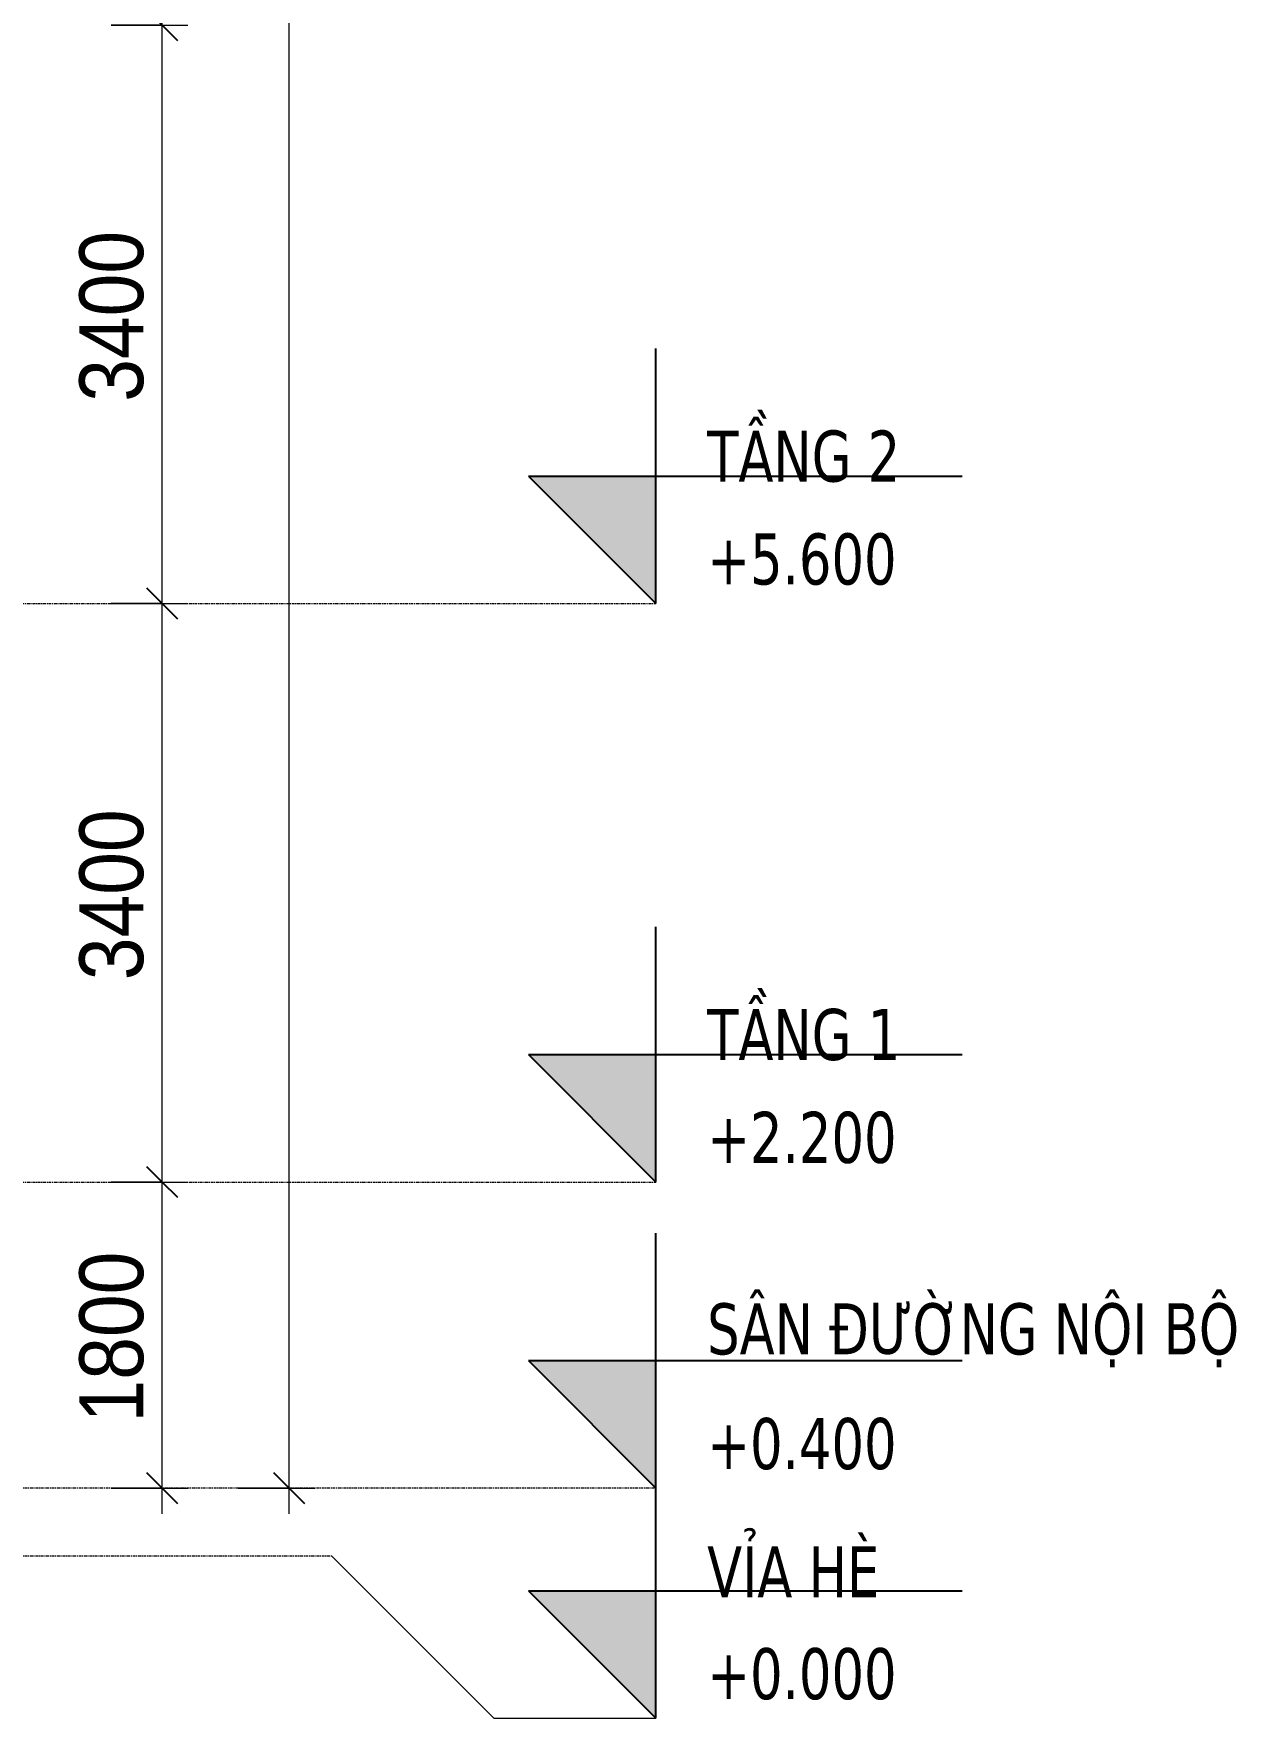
# Model space of a CAD drawing. Header units: millimetres. Extents: x 9199 to 175431, y -4466 to 35300.
# Drawn here: x 80941 to 88008, y -953 to 8950 of the extents above; entities that cross this region are included whole.
import ezdxf

# ---------------------------------------------------------------- set-up
doc = ezdxf.new("R2010")
doc.units = ezdxf.units.MM
doc.linetypes.add('Centre', pattern=[31.75, 6.35, -4.7625, 15.875, -4.7625])
for name, color, linetype, lineweight in [('A-ANNO-DIMS', 211, 'Continuous', 9), ('A-ANNO-DIMS-150', 211, 'Continuous', 9), ('A-FLOR-LEVL', 51, 'Continuous', 9), ('A-FLOR-LEVL-1', 51, 'Continuous', 25), ('A-FLOR-LEVL-2', 51, 'Centre', 9)]:
    doc.layers.add(name, color=color, linetype=linetype, lineweight=lineweight)
doc.styles.add('Tahoma_B', font='tahomabd.ttf', dxfattribs={"width": 0.85, "height": 300})
doc.styles.add('UTM Avo', font='', dxfattribs={"width": 0.9, "height": 375})
doc.styles.get('UTM Avo').set_extended_font_data('UTM Avo')
doc.dimstyles.new('1_Dim_chi_tiet_2_5', dxfattribs={"dimscale": 304.8, "dimtxt": 374.737856, "dimasz": 0.590551, "dimexe": 0.492126, "dimexo": 0.0625, "dimgap": 0.049213, "dimtad": 1, "dimdec": 0, "dimrnd": 5, "dimzin": 0, "dimdsep": 46, "dimtxsty": 'UTM Avo', "dimblk1": 'OBLIQUE', "dimblk2": 'OBLIQUE', "dimsah": 1, "dimcen": 0.09, "dimdle": 0.492126, "dimazin": 0, "dimtfac": 1, "dimtdec": 4, "dimtix": 1, "dimtmove": 0, "dimatfit": 3, "dimfxl": 0.984252, "dimfxlon": 1, "dimtvp": 1, "dimtolj": 1, "dimtzin": 0, "dimarcsym": 2})

# ---------------------------------------------------------------- blocks, each defined once
blk = doc.blocks.new('Level - CAO ĐỘ LEVEL-350587-TKCS_MẶT ĐỨNG HƯỚNG ĐÔNG')
at = {"layer": 'A-FLOR-LEVL'}
blk.add_hatch(color=256, dxfattribs=at).paths.add_polyline_path([(84597.8, 2950), (84597.8, 2200), (83847.8, 2950)])
at = {"layer": 'A-FLOR-LEVL-1'}
for p, q in [((84597.8, 2200), (84597.8, 3700)), ((83847.8, 2950), (84597.8, 2200)), ((83847.8, 2950), (86397.8, 2950))]:
    blk.add_line(p, q, dxfattribs=at)
blk = doc.blocks.new('DIMBLOCK1-TKCS_MẶT ĐỨNG HƯỚNG ĐÔNG')
at = {"layer": 'A-ANNO-DIMS-150', "lineweight": 25}
for p, q in [((81696.6, 2200), (81606.6, 2290)), ((81696.6, 2200), (81786.6, 2110)), ((81696.6, 400), (81606.6, 490)), ((81696.6, 400), (81786.6, 310))]:
    blk.add_line(p, q, dxfattribs=at)
at = {"layer": 'A-ANNO-DIMS-150'}
for p, q in [((81396.6, 2200), (81846.6, 2200)), ((81696.6, 2200), (81396.6, 2200)), ((81696.6, 250), (81696.6, 2200)), ((81396.6, 400), (81846.6, 400)), ((81696.6, 400), (81396.6, 400))]:
    blk.add_line(p, q, dxfattribs=at)
at = {"layer": 'A-ANNO-DIMS-150', "color": 0, "insert": (81209.4, 786.5), "char_height": 375, "width": 1232.471, "attachment_point": 1, "rotation": 90, "line_spacing_factor": 1.110334, "style": 'UTM Avo'}
blk.add_mtext('1800', dxfattribs=at)
blk = doc.blocks.new('_Oblique')
at = {"color": 0, "linetype": 'ByBlock', "lineweight": -2}
blk.add_line((-0.5, -0.5), (0.5, 0.5), dxfattribs=at)
blk = doc.blocks.new('DIMBLOCK2-TKCS_MẶT ĐỨNG HƯỚNG ĐÔNG')
at = {"layer": 'A-ANNO-DIMS-150', "lineweight": 25}
for p, q in [((81696.6, 5600), (81606.6, 5690)), ((81696.6, 5600), (81786.6, 5510)), ((81696.6, 2200), (81606.6, 2290)), ((81696.6, 2200), (81786.6, 2110))]:
    blk.add_line(p, q, dxfattribs=at)
at = {"layer": 'A-ANNO-DIMS-150'}
for p, q in [((81396.6, 5600), (81846.6, 5600)), ((81696.6, 5600), (81396.6, 5600)), ((81696.6, 2200), (81696.6, 5600)), ((81396.6, 2200), (81846.6, 2200)), ((81696.6, 2200), (81396.6, 2200))]:
    blk.add_line(p, q, dxfattribs=at)
at = {"layer": 'A-ANNO-DIMS-150', "color": 0, "insert": (81209.4, 3386.5), "char_height": 375, "width": 1232.471, "attachment_point": 1, "rotation": 90, "line_spacing_factor": 1.110334, "style": 'UTM Avo'}
blk.add_mtext('3400', dxfattribs=at)
blk = doc.blocks.new('DIMBLOCK3-TKCS_MẶT ĐỨNG HƯỚNG ĐÔNG')
at = {"layer": 'A-ANNO-DIMS-150', "lineweight": 25}
for p, q in [((81696.6, 9000), (81606.6, 9090)), ((81696.6, 9000), (81786.6, 8910)), ((81696.6, 5600), (81606.6, 5690)), ((81696.6, 5600), (81786.6, 5510))]:
    blk.add_line(p, q, dxfattribs=at)
at = {"layer": 'A-ANNO-DIMS-150'}
for p, q in [((81396.6, 9000), (81846.6, 9000)), ((81696.6, 9000), (81396.6, 9000)), ((81696.6, 5600), (81696.6, 9000)), ((81396.6, 5600), (81846.6, 5600)), ((81696.6, 5600), (81396.6, 5600))]:
    blk.add_line(p, q, dxfattribs=at)
at = {"layer": 'A-ANNO-DIMS-150', "color": 0, "insert": (81209.4, 6786.5), "char_height": 375, "width": 1232.471, "attachment_point": 1, "rotation": 90, "line_spacing_factor": 1.110334, "style": 'UTM Avo'}
blk.add_mtext('3400', dxfattribs=at)
blk = doc.blocks.new('DIMBLOCK4-TKCS_MẶT ĐỨNG HƯỚNG ĐÔNG')
at = {"layer": 'A-ANNO-DIMS-150', "lineweight": 25}
for p, q in [((81696.6, 12400), (81606.6, 12490)), ((81696.6, 12400), (81786.6, 12310)), ((81696.6, 9000), (81606.6, 9090)), ((81696.6, 9000), (81786.6, 8910))]:
    blk.add_line(p, q, dxfattribs=at)
at = {"layer": 'A-ANNO-DIMS-150'}
for p, q in [((81396.6, 12400), (81846.6, 12400)), ((81696.6, 12400), (81396.6, 12400)), ((81696.6, 9000), (81696.6, 12400)), ((81396.6, 9000), (81846.6, 9000)), ((81696.6, 9000), (81396.6, 9000))]:
    blk.add_line(p, q, dxfattribs=at)
at = {"layer": 'A-ANNO-DIMS-150', "color": 0, "insert": (81209.4, 10186.5), "char_height": 375, "width": 1232.471, "attachment_point": 1, "rotation": 90, "line_spacing_factor": 1.110334, "style": 'UTM Avo'}
blk.add_mtext('3400', dxfattribs=at)
blk = doc.blocks.new('DIMBLOCK23-TKCS_MẶT ĐỨNG HƯỚNG ĐÔNG')
at = {"layer": 'A-ANNO-DIMS-150', "lineweight": 25}
for p, q in [((82442.6, 33800), (82352.6, 33890)), ((82442.6, 33800), (82532.6, 33710)), ((82442.6, 400), (82352.6, 490)), ((82442.6, 400), (82532.6, 310))]:
    blk.add_line(p, q, dxfattribs=at)
at = {"layer": 'A-ANNO-DIMS-150'}
for p, q in [((82442.6, 250), (82442.6, 33950)), ((82142.6, 33800), (82592.6, 33800)), ((82442.6, 33800), (82142.6, 33800)), ((82142.6, 400), (82592.6, 400)), ((82442.6, 400), (82142.6, 400))]:
    blk.add_line(p, q, dxfattribs=at)
at = {"layer": 'A-ANNO-DIMS-150', "color": 0, "insert": (81955.5, 16458.1), "char_height": 375, "width": 1540.589, "attachment_point": 1, "rotation": 90, "line_spacing_factor": 1.110334, "style": 'UTM Avo'}
blk.add_mtext('33400', dxfattribs=at)

msp = doc.modelspace()

# ---------------------------------------------------------------- linework, layer by layer
at = {"layer": 'A-FLOR-LEVL'}
for p, q in [((82692.8, 0), (83645.3, -952.5)), ((83645.3, -952.5), (84597.8, -952.5))]:
    msp.add_line(p, q, dxfattribs=at)
at = {"layer": 'A-FLOR-LEVL-2'}
for p, q in [((9199.1, 5600), (84597.8, 5600)), ((9199.1, 2200), (84597.8, 2200)), ((84597.8, 400), (9199.1, 400)), ((82692.8, 0), (9199.1, 0))]:
    msp.add_line(p, q, dxfattribs=at)

# ---------------------------------------------------------------- block references
at = {"layer": 'A-FLOR-LEVL-1'}
for p in [(0, 3400), (0, 0), (0, -1800), (0, -3152.5)]:
    msp.add_blockref('Level - CAO ĐỘ LEVEL-350587-TKCS_MẶT ĐỨNG HƯỚNG ĐÔNG', p, dxfattribs=at)

# ---------------------------------------------------------------- texts
at = {"layer": 'A-FLOR-LEVL', "char_height": 300, "line_spacing_factor": 0.996129, "style": 'Tahoma_B'}
for s, insert, width, attachment_point in [('\\pt1530,3060,4590,6120,7650,9180,10710,12240,13770,15300,16830,18360,19890,21420,22950,24480,26010,27540,29070,30600,32130,33660,35190,36720,38250,39780,41310,42840,44370,45900,47430,48960;TẦNG 2', (84898.6, 6311.5), 1357.875, 7), ('\\pt637.5,1275,1912.5,2550,3187.5,3825,4462.5,5100,5737.5,6375,7012.5,7650,8287.5,8925,9562.5,10200,10837.5,11475,12112.5,12750,13387.5,14025,14662.5,15300,15937.5,16575,17212.5,17850,18487.5,19125,19762.5,20400;+5.600', (84898.6, 6012.6), 1324.725, 1), ('\\pt1530,3060,4590,6120,7650,9180,10710,12240,13770,15300,16830,18360,19890,21420,22950,24480,26010,27540,29070,30600,32130,33660,35190,36720,38250,39780,41310,42840,44370,45900,47430,48960;TẦNG 1', (84898.6, 2911.5), 1357.875, 7), ('\\pt637.5,1275,1912.5,2550,3187.5,3825,4462.5,5100,5737.5,6375,7012.5,7650,8287.5,8925,9562.5,10200,10837.5,11475,12112.5,12750,13387.5,14025,14662.5,15300,15937.5,16575,17212.5,17850,18487.5,19125,19762.5,20400;+2.200', (84898.6, 2612.6), 1324.725, 1), ('\\pt1530,3060,4590,6120,7650,9180,10710,12240,13770,15300,16830,18360,19890,21420,22950,24480,26010,27540,29070,30600,32130,33660,35190,36720,38250,39780,41310,42840,44370,45900,47430,48960;SÂN ĐƯỜNG NỘI BỘ', (84898.6, 1111.5), 3770.175, 7), ('\\pt637.5,1275,1912.5,2550,3187.5,3825,4462.5,5100,5737.5,6375,7012.5,7650,8287.5,8925,9562.5,10200,10837.5,11475,12112.5,12750,13387.5,14025,14662.5,15300,15937.5,16575,17212.5,17850,18487.5,19125,19762.5,20400;+0.400', (84898.6, 812.6), 1324.725, 1), ('\\pt1530,3060,4590,6120,7650,9180,10710,12240,13770,15300,16830,18360,19890,21420,22950,24480,26010,27540,29070,30600,32130,33660,35190,36720,38250,39780,41310,42840,44370,45900,47430,48960;VỈA HÈ', (84898.6, -241), 1282.65, 7), ('\\pt637.5,1275,1912.5,2550,3187.5,3825,4462.5,5100,5737.5,6375,7012.5,7650,8287.5,8925,9562.5,10200,10837.5,11475,12112.5,12750,13387.5,14025,14662.5,15300,15937.5,16575,17212.5,17850,18487.5,19125,19762.5,20400;+0.000', (84898.6, -539.9), 1324.725, 1)]:
    msp.add_mtext(s, dxfattribs=dict(at, insert=insert, width=width, attachment_point=attachment_point))

# ---------------------------------------------------------------- dimensions: what is measured, and where the dimension line sits
at = {"layer": 'A-ANNO-DIMS'}
for base, p1, p2, override, picture, middle in [((82442.6, 33800), (82142.6, 400), (82142.6, 33800), {"dimpost": '<>', "dimfxl": 33400}, 'DIMBLOCK23-TKCS_MẶT ĐỨNG HƯỚNG ĐÔNG', (82233.6, 17100)), ((81696.6, 12400), (81396.6, 9000), (81396.6, 12400), {"dimpost": '<>', "dimfxl": 3400}, 'DIMBLOCK4-TKCS_MẶT ĐỨNG HƯỚNG ĐÔNG', (81487.5, 10700)), ((81696.6, 9000), (81396.6, 5600), (81396.6, 9000), {"dimpost": '<>', "dimfxl": 3400}, 'DIMBLOCK3-TKCS_MẶT ĐỨNG HƯỚNG ĐÔNG', (81487.5, 7300)), ((81696.6, 5600), (81396.6, 2200), (81396.6, 5600), {"dimpost": '<>', "dimfxl": 3400}, 'DIMBLOCK2-TKCS_MẶT ĐỨNG HƯỚNG ĐÔNG', (81487.5, 3900)), ((81696.6, 2200), (81396.6, 400), (81396.6, 2200), {"dimpost": '<>', "dimfxl": 1800}, 'DIMBLOCK1-TKCS_MẶT ĐỨNG HƯỚNG ĐÔNG', (81487.5, 1300))]:
    dim = msp.add_linear_dim(base=base, p1=p1, p2=p2, angle=90, dimstyle='1_Dim_chi_tiet_2_5', override=override, dxfattribs=at)
    dim.commit()
    dim.dimension.update_dxf_attribs({"geometry": picture, "text_midpoint": middle})

doc.saveas('drawing.dxf')
